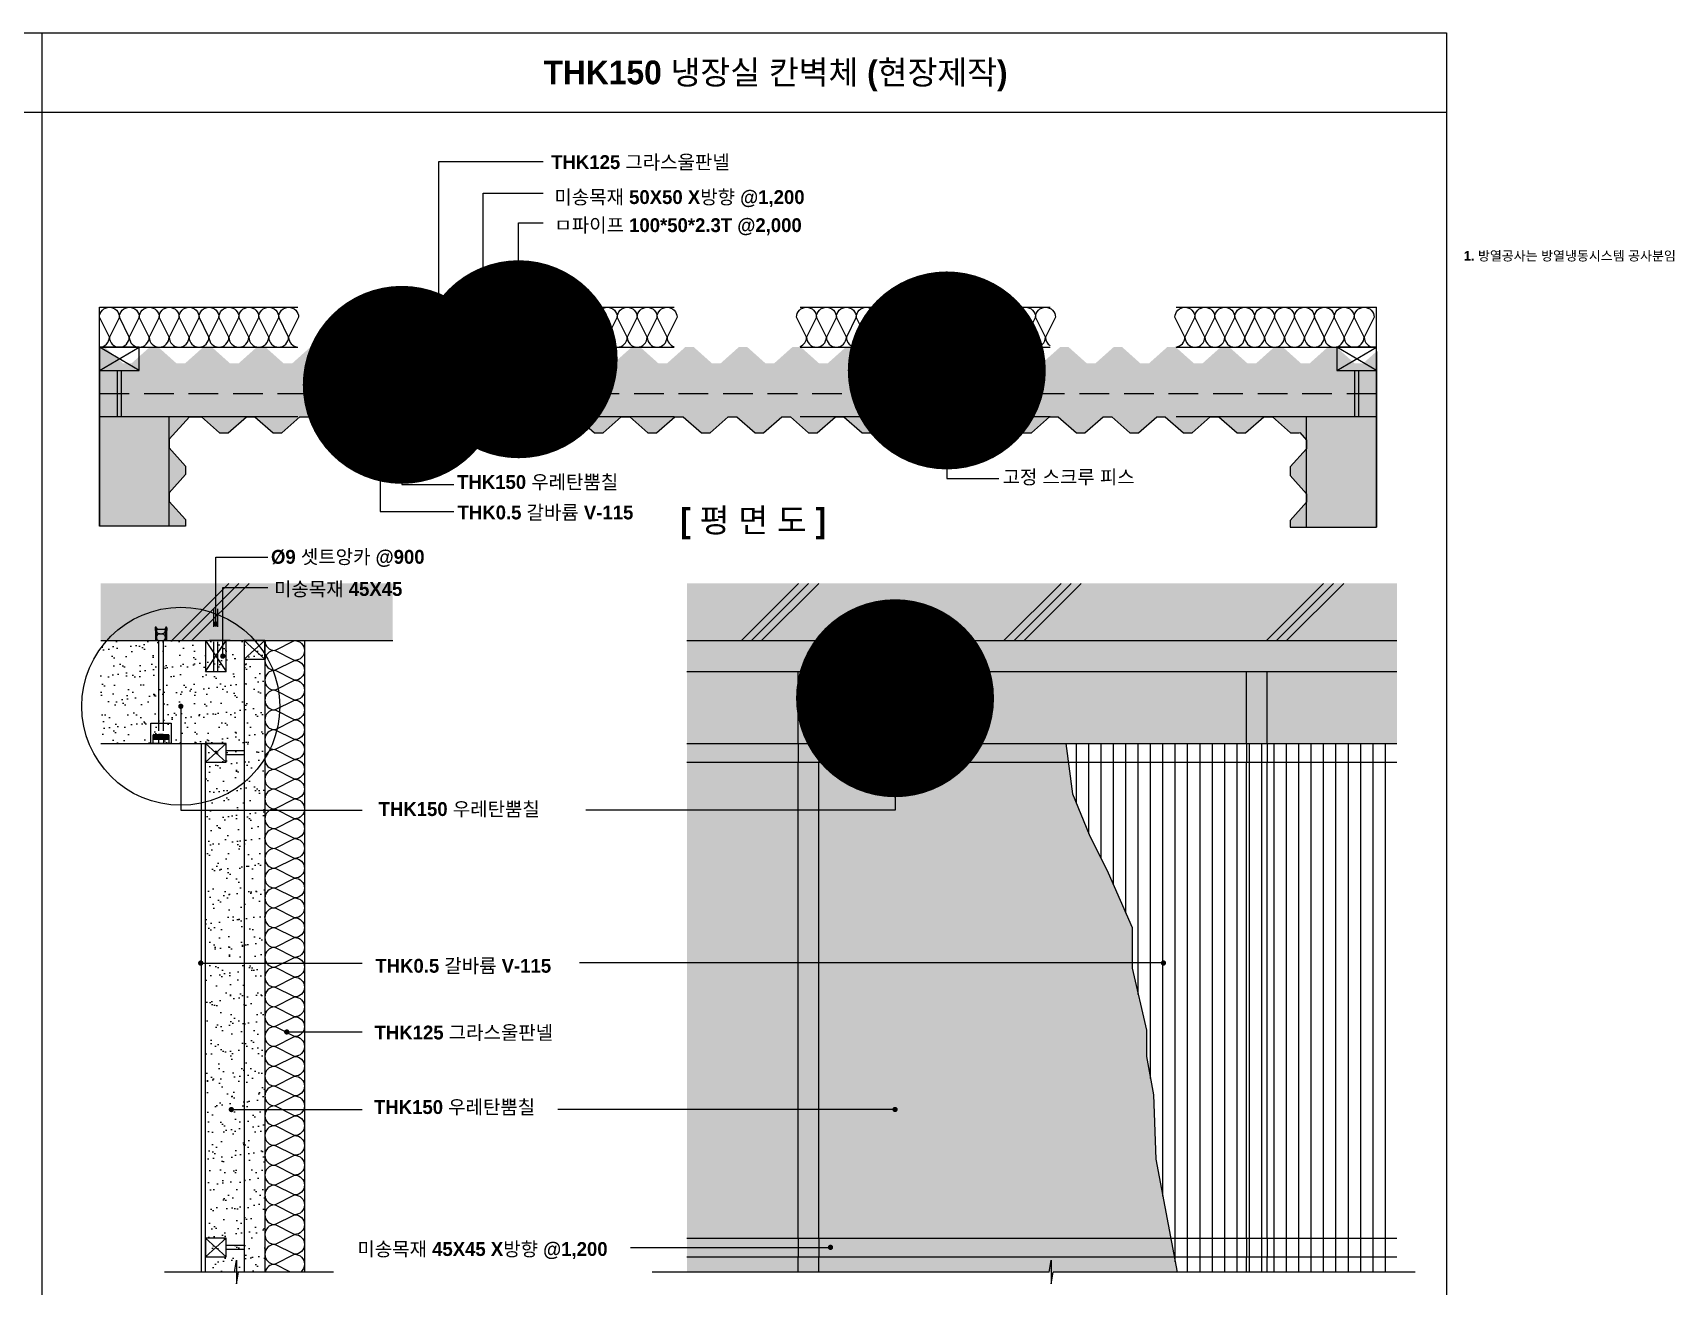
# Model space of a CAD drawing. Extents: x 0 to 33270, y 0 to 5940.
# Drawn here: x 20525 to 24670, y 2384 to 5550 of the extents above; entities that cross this region are included whole.
import ezdxf
from ezdxf.enums import TextEntityAlignment as Align

# ---------------------------------------------------------------- set-up
doc = ezdxf.new("R2010")
doc.units = 0
doc.header["$LTSCALE"] = 300
doc.header["$MEASUREMENT"] = 0
doc.linetypes.add('HIDDEN', pattern=[0.375, 0.25, -0.125])
doc.linetypes.add('JIS_02_0.7', pattern=[1.35, 0.75, -0.6])
doc.layers.get('0').update_dxf_attribs({"linetype": 'CONTINUOUS'})
doc.layers.get('Defpoints').update_dxf_attribs({"color": 143, "linetype": 'CONTINUOUS'})
for name, color, linetype in [('A-ANNO-GRA1', 7, 'CONTINUOUS'), ('A-ANNO-LEAD', 4, 'CONTINUOUS'), ('A-ANNO-TEXT1', 7, 'CONTINUOUS'), ('A-LEAD', 6, 'CONTINUOUS'), ('A-SYM1', 7, 'CONTINUOUS'), ('A-TITLE', 3, 'CONTINUOUS'), ('col-so', 253, 'CONTINUOUS'), ('conc', 2, 'CONTINUOUS'), ('HATCH', 5, 'CONTINUOUS'), ('HIDDEN', 6, 'HIDDEN'), ('W', 4, 'CONTINUOUS'), ('WALL1', 2, 'CONTINUOUS'), ('WALL3', 3, 'CONTINUOUS'), ('WALL4', 5, 'CONTINUOUS'), ('갈바륨', 6, 'CONTINUOUS'), ('단열', 251, 'CONTINUOUS'), ('볼트', 253, 'JIS_02_0.7'), ('점선', 5, 'JIS_02_0.7')]:
    doc.layers.add(name, color=color, linetype=linetype)
doc.styles.add('2020음성 1차', font='나눔고딕Bold.ttf')
doc.styles.get("Standard").update_dxf_attribs({"font": '나눔고딕.ttf'})
doc.dimstyles.get("Standard").update_dxf_attribs({"dimtxt": 0.18, "dimasz": 0.18, "dimexe": 0.18, "dimexo": 0.0625, "dimgap": 0.09, "dimtad": 0, "dimtih": 1, "dimtoh": 1, "dimdec": 4, "dimzin": 0, "dimdsep": 46, "dimtxsty": 'Standard', "dimcen": 0.09, "dimadec": 0, "dimazin": 0, "dimtfac": 1, "dimtdec": 4, "dimtofl": 0, "dimtmove": 0, "dimatfit": 3, "dimfxl": 1, "dimtolj": 1, "dimtzin": 0, "dimarcsym": 0})

msp = doc.modelspace()

# ---------------------------------------------------------------- hatches: boundary and pattern name
at = {"layer": 'col-so', "transparency": 33554687}
h = msp.add_hatch(color=256, dxfattribs=at)
h.dxf.hatch_style = 1
h.paths.add_polyline_path([(20696.5, 4014.9), (21433.9, 4014.9), (21433.9, 4159.2), (20696.5, 4159.2)])
h = msp.add_hatch(color=256, dxfattribs=at)
h.dxf.hatch_style = 1
h.paths.add_polyline_path([(22177.1, 4014.9), (23969.8, 4014.9), (23969.8, 4159.2), (22177.1, 4159.2)])
at = {"layer": 'HATCH'}
h = msp.add_hatch(dxfattribs=at)
h.set_pattern_fill('AR-SAND', color=256, scale=25.495598, style=0)
h.set_pattern_definition([(37.5, (-4753304.47, 744689.354), (-1.60605334, 49.12552443), [0, -38.7533091, 0, -43.34251677, 0, -41.4303469]), (7.5, (-4753304.47, 744689.354), (45.1215156, 71.9523019), [0, -20.90639044, 0, -34.9289694, 0, -13.385189]), (327.5, (-4753335.83, 744689.354), (79.39690934, 0.14428095), [0, -12.74779905, 0, -45.8920766, 0, -59.91465554]), (317.5, (-4753335.83, 744689.354), (76.6429958, 22.3768635), [0, -6.37389953, 0, -30.08480576, 0, -34.41905744])])
h.paths.add_polyline_path([(20869.7, 4501.8), (20869.7, 4523.5), (20920.7, 4580.5), (20950.7, 4580.5), (20996.7, 4539.3), (21018.3, 4539.3), (21064.3, 4580.5), (21085.9, 4580.5), (21131.9, 4539.3), (21153.5, 4539.3), (21199.5, 4580.5), (21221.2, 4580.5), (21267.1, 4539.3), (21288.8, 4539.3), (21334.8, 4580.5), (21356.4, 4580.5), (21402.4, 4539.3), (21424, 4539.3), (21470, 4580.5), (21491.6, 4580.5), (21537.6, 4539.3), (21559.3, 4539.3), (21605.2, 4580.5), (21626.9, 4580.5), (21672.8, 4539.3), (21694.5, 4539.3), (21740.5, 4580.5), (21746.8, 4580.5), (21746.8, 4738.2), (21720.9, 4715.1), (21699.3, 4715.1), (21653.3, 4756.2), (21631.7, 4756.2), (21585.7, 4715.1), (21564.1, 4715.1), (21518.1, 4756.2), (21496.5, 4756.2), (21450.5, 4715.1), (21428.8, 4715.1), (21382.9, 4756.2), (21361.2, 4756.2), (21315.2, 4715.1), (21293.6, 4715.1), (21247.6, 4756.2), (21226, 4756.2), (21180, 4715.1), (21158.4, 4715.1), (21112.4, 4756.2), (21090.7, 4756.2), (21044.8, 4715.1), (21023.1, 4715.1), (20977.1, 4756.2), (20955.5, 4756.2), (20909.5, 4715.1), (20887.9, 4715.1), (20841.9, 4756.2), (20820.3, 4756.2), (20774.3, 4715.1), (20752.7, 4715.1), (20706.7, 4756.2), (20693.3, 4756.2), (20693.3, 4304), (20910.8, 4304), (20910.8, 4320.6), (20869.7, 4366.6), (20869.7, 4388.2), (20910.8, 4434.2), (20910.8, 4455.9)])
h.paths.add_polyline_path([(21746.8, 4580.5), (21757, 4580.5), (21757, 4747.4), (21746.8, 4738.2)])
h.paths.add_polyline_path([(21834.5, 4715.1), (21788.6, 4756.2), (21766.9, 4756.2), (21757, 4747.4), (21757, 4580.5), (21762.1, 4580.5), (21808.1, 4539.3), (21829.7, 4539.3), (21875.7, 4580.5), (21897.3, 4580.5), (21943.3, 4539.3), (21965, 4539.3), (22010.9, 4580.5), (22032.6, 4580.5), (22078.6, 4539.3), (22100.2, 4539.3), (22146.2, 4580.5), (22167.8, 4580.5), (22213.8, 4539.3), (22235.4, 4539.3), (22281.4, 4580.5), (22303.1, 4580.5), (22349, 4539.3), (22370.7, 4539.3), (22416.6, 4580.5), (22438.3, 4580.5), (22484.3, 4539.3), (22505.9, 4539.3), (22551.9, 4580.5), (22573.5, 4580.5), (22619.5, 4539.3), (22641.1, 4539.3), (22687.1, 4580.5), (22708.8, 4580.5), (22754.7, 4539.3), (22776.4, 4539.3), (22822.4, 4580.5), (22844, 4580.5), (22890, 4539.3), (22911.6, 4539.3), (22957.6, 4580.5), (22979.2, 4580.5), (23025.2, 4539.3), (23046.9, 4539.3), (23092.8, 4580.5), (23114.5, 4580.5), (23160.4, 4539.3), (23182.1, 4539.3), (23228.1, 4580.5), (23249.7, 4580.5), (23295.7, 4539.3), (23317.3, 4539.3), (23363.3, 4580.5), (23384.9, 4580.5), (23430.9, 4539.3), (23452.6, 4539.3), (23498.5, 4580.5), (23520.2, 4580.5), (23566.2, 4539.3), (23587.8, 4539.3), (23633.8, 4580.5), (23655.4, 4580.5), (23701.4, 4539.3), (23723, 4539.3), (23724.4, 4540.6), (23741.8, 4521.1), (23741.8, 4499.5), (23700.7, 4453.5), (23700.7, 4431.9), (23741.8, 4385.9), (23741.8, 4364.2), (23700.7, 4318.3), (23700.7, 4301.6), (23918.2, 4301.6), (23918.2, 4745.1), (23884.7, 4715.1), (23863.1, 4715.1), (23863.1, 4715.1), (23817.1, 4756.2), (23795.5, 4756.2), (23749.5, 4715.1), (23727.9, 4715.1), (23681.9, 4756.2), (23660.2, 4756.2), (23614.3, 4715.1), (23592.6, 4715.1), (23546.6, 4756.2), (23525, 4756.2), (23479, 4715.1), (23457.4, 4715.1), (23411.4, 4756.2), (23389.8, 4756.2), (23343.8, 4715.1), (23322.1, 4715.1), (23276.2, 4756.2), (23254.5, 4756.2), (23208.5, 4715.1), (23186.9, 4715.1), (23140.9, 4756.2), (23119.3, 4756.2), (23073.3, 4715.1), (23051.7, 4715.1), (23005.7, 4756.2), (22984.1, 4756.2), (22938.1, 4715.1), (22916.4, 4715.1), (22870.5, 4756.2), (22848.8, 4756.2), (22802.8, 4715.1), (22781.2, 4715.1), (22735.2, 4756.2), (22713.6, 4756.2), (22667.6, 4715.1), (22646, 4715.1), (22600, 4756.2), (22578.3, 4756.2), (22532.4, 4715.1), (22510.7, 4715.1), (22464.7, 4756.2), (22443.1, 4756.2), (22397.1, 4715.1), (22375.5, 4715.1), (22329.5, 4756.2), (22307.9, 4756.2), (22261.9, 4715.1), (22240.3, 4715.1), (22194.3, 4756.2), (22172.6, 4756.2), (22126.7, 4715.1), (22105, 4715.1), (22059, 4756.2), (22037.4, 4756.2), (21991.4, 4715.1), (21969.8, 4715.1), (21923.8, 4756.2), (21902.2, 4756.2), (21856.2, 4715.1)])
h = msp.add_hatch(dxfattribs=at)
h.set_pattern_fill('AR-SAND', color=256, scale=25.495598, style=0)
h.set_pattern_definition([(37.5, (21850.937, 380), (-1.60605, 49.12552), [0, -38.7533, 0, -43.3425, 0, -41.43035]), (7.5, (21850.94, 380), (45.1215, 71.9523), [0, -20.9064, 0, -34.92897, 0, -13.3852]), (327.5, (21819.578, 380), (79.3969, 0.1443), [0, -12.7478, 0, -45.89208, 0, -59.91466]), (317.5, (21819.58, 380), (76.643, 22.3769), [0, -6.3739, 0, -30.0848, 0, -34.41906])])
h.paths.add_polyline_path([(21111.1, 2420.2), (21111.1, 4014.9), (20696.5, 4014.9), (20696.5, 3754.7), (20961.1, 3754.7), (20961.1, 2420.2)])
h = msp.add_hatch(dxfattribs=at)
h.set_pattern_fill('AR-SAND', color=256, scale=25.495598, style=0)
h.set_pattern_definition([(37.5, (20346.144, 380), (-1.60605, 49.12552), [0, -38.7533, 0, -43.34252, 0, -41.43035]), (7.5, (20346.144, 380), (45.1215, 71.9523), [0, -20.9064, 0, -34.92897, 0, -13.3852]), (327.5, (20314.784, 380), (79.3969, 0.14428), [0, -12.7478, 0, -45.89208, 0, -59.91466]), (317.5, (20314.784, 380), (76.643, 22.3769), [0, -6.3739, 0, -30.0848, 0, -34.41906])])
h.paths.add_polyline_path([(23240.8, 3428.7), (23191.6, 3526.9), (23191.6, 3527.3), (23150.3, 3627.6), (23133.8, 3754.7), (23969.8, 3754.7), (23969.8, 4014.9), (22177.1, 4014.9), (22177.1, 2420.2), (23415.1, 2420.2), (23361.5, 2705.1), (23355.4, 2867.9), (23337.3, 2964.4), (23337.3, 3030.7), (23301.1, 3187.5), (23301.1, 3290)])

# ---------------------------------------------------------------- linework, layer by layer
for p, q in [((20822.8, 3754.7), (20822.8, 3806.2)), ((20822.8, 3806.2), (20874.2, 3806.2)), ((20874.2, 3806.2), (20874.2, 3754.7)), ((20874.2, 3754.7), (20822.8, 3754.7))]:
    msp.add_line(p, q)
at = {"layer": 'A-ANNO-GRA1'}
for p, q in [((20547.5, 5550), (20547.5, 550)), ((17000, 5350), (24095, 5350))]:
    msp.add_line(p, q, dxfattribs=at)
msp.add_lwpolyline([(24095, 550), (17000, 550), (17000, 5550), (24095, 5550)], close=True, dxfattribs=at)
at = {"layer": 'A-ANNO-LEAD', "linetype": 'Continuous'}
for p, q in [((20986.8, 4056.9), (20986.8, 4225.7)), ((20986.8, 4225.7), (21118.5, 4225.7)), ((21004.8, 3975.7), (21004.8, 4148.8)), ((21004.8, 4148.8), (21118.5, 4148.8)), ((20949, 3200.5), (21356.8, 3200.5)), ((23380.4, 3200.7), (21905.6, 3200.7)), ((21162.2, 3026.4), (21356.8, 3026.4)), ((21022.3, 2830.5), (21356.8, 2830.5)), ((22702.5, 2830.7), (21850.6, 2830.7)), ((22034.7, 2482.5), (22539.5, 2482.5))]:
    msp.add_line(p, q, dxfattribs=at)
for points in [[(21550.5, 4832), (21550.5, 5224.9), (21813.8, 5224.9)], [(21662.7, 4615.7), (21662.7, 5144.8), (21813.8, 5144.8)], [(21402.4, 4539.3), (21402.4, 4341.4), (21588.4, 4341.4)]]:
    msp.add_lwpolyline(points, dxfattribs=at)
at = {"layer": 'A-ANNO-LEAD', "linetype": 'Continuous', "const_width": 6.67}
for points in [[(21547.2, 4832.7, 1), (21553.7, 4831.3, 1)], [(21748.6, 4726.3, 1), (21755.2, 4724.9, 1)], [(22829.9, 4698, 1), (22836.4, 4696.6, 1)], [(21453.5, 4661.6, 1), (21460, 4660.2, 1)], [(21659.5, 4616.4, 1), (21666, 4615, 1)], [(22829.9, 4581.2, 1), (22836.4, 4579.8, 1)], [(21400.2, 4540, 1), (21406.7, 4538.6, 1)], [(20983.6, 4057.6, 1), (20990.1, 4056.2, 1)], [(21001.5, 3976.4, 1), (21008.1, 3975.1, 1)], [(20895.5, 3849.7, 1), (20902, 3848.3, 1)], [(22699.3, 3870.1, 1), (22705.8, 3868.8, 1)], [(20945.7, 3201.2, 1), (20952.3, 3199.9, 1)], [(21163, 3027.1, 1), (21169.5, 3025.8, 1)], [(21023.1, 2831.2, 1), (21029.6, 2829.8, 1)], [(22699.3, 2831.4, 1), (22705.8, 2830, 1)], [(22536.3, 2483.2, 1), (22542.8, 2481.8, 1)]]:
    msp.add_lwpolyline(points, format="xyb", close=True, dxfattribs=at)
at = {"layer": 'A-LEAD', "linetype": 'Continuous', "const_width": 6.67}
msp.add_lwpolyline([(23377.2, 3201.4, 1), (23383.7, 3200.1, 1)], format="xyb", close=True, dxfattribs=at)
at = {"layer": 'A-SYM1', "linetype": 'Continuous'}
for p, q in [((20961.1, 3936.9), (21013.4, 4014.9)), ((20961.1, 4014.9), (21013.4, 3936.9)), ((20961.1, 4014.9), (20961.1, 3936.9)), ((21023.6, 4014.9), (20971.5, 4014.9)), ((21013.4, 3936.9), (21013.4, 4014.9)), ((20961.1, 3936.9), (21013.4, 3936.9))]:
    msp.add_line(p, q, dxfattribs=at)
at = {"layer": 'conc'}
for p, q in [((20696.5, 4014.9), (21433.9, 4014.9)), ((22177.1, 4014.9), (23969.8, 4014.9))]:
    msp.add_line(p, q, dxfattribs=at)
at = {"layer": 'Defpoints'}
for p, q in [((20693.3, 4756.2), (20693.3, 4304)), ((23918.2, 4745.1), (23918.2, 4301.6)), ((20910.8, 4304), (20693.3, 4304)), ((23700.7, 4301.6), (23918.2, 4301.6))]:
    msp.add_line(p, q, dxfattribs=at)
at = {"layer": 'HATCH'}
for p, q in [((20793.3, 4697.3), (20693.3, 4756.1)), ((20693.3, 4697.3), (20793.3, 4756.1)), ((21801.9, 4697.3), (21701.9, 4756.1)), ((21701.9, 4697.3), (21801.9, 4756.1)), ((22883.2, 4697.3), (22783.2, 4756.1)), ((22783.2, 4697.3), (22883.2, 4756.1)), ((23918.2, 4697.3), (23818.2, 4756.1)), ((23818.2, 4697.3), (23918.2, 4756.1)), ((20738.2, 4697.3), (20738.2, 4580.5)), ((20748.4, 4697.3), (20748.4, 4580.5)), ((21746.8, 4697.3), (21746.8, 4580.5)), ((21757, 4697.3), (21757, 4580.5)), ((22828.1, 4697.3), (22828.1, 4580.5)), ((22828.1, 4697.3), (22828.1, 4580.5)), ((22838.3, 4697.3), (22838.3, 4580.5)), ((22838.3, 4697.3), (22838.3, 4580.5)), ((23863.1, 4697.3), (23863.1, 4580.5)), ((23873.3, 4697.3), (23873.3, 4580.5)), ((20876, 4014.9), (21020.2, 4159.2)), ((20901.5, 4014.9), (21045.7, 4159.2)), ((20927, 4014.9), (21071.2, 4159.2)), ((22314.6, 4014.9), (22458.8, 4159.2)), ((22340.1, 4014.9), (22484.3, 4159.2)), ((22365.6, 4014.9), (22509.8, 4159.2)), ((22977.5, 4014.9), (23121.7, 4159.2)), ((23003, 4014.9), (23147.2, 4159.2)), ((23028.5, 4014.9), (23172.7, 4159.2)), ((23640.4, 4014.9), (23784.6, 4159.2)), ((23665.9, 4014.9), (23810.1, 4159.2)), ((23691.4, 4014.9), (23835.6, 4159.2)), ((21059.1, 4014.9), (21059.1, 2420.2)), ((21059.1, 3968.1), (21111.1, 4014.9)), ((21059.1, 4014.9), (21111.1, 3968.1)), ((20961.1, 3707.9), (21013.2, 3754.7)), ((21059.1, 3736.4), (21013.2, 3736.4)), ((21059.1, 3726.2), (21013.2, 3726.2)), ((20961.1, 2458.9), (21013.2, 2505.7)), ((20961.1, 2505.7), (21013.2, 2458.9)), ((21059.1, 2487.4), (21012.9, 2487.4)), ((21059.1, 2477.2), (21012.9, 2477.2))]:
    msp.add_line(p, q, dxfattribs=at)
msp.add_lwpolyline([(21013.2, 3707.9), (20961.1, 3754.7)], dxfattribs=at)
at = {"layer": 'HIDDEN', "linetype": 'HIDDEN'}
for p, q in [((20982.2, 3936.9), (20982.2, 4095.5)), ((20992.6, 3936.9), (20992.6, 4095.5))]:
    msp.add_line(p, q, dxfattribs=at)
at = {"layer": 'HIDDEN'}
for p, q in [((22458.1, 3754.7), (22458.1, 3707.9)), ((22510.2, 3754.7), (22510.2, 3707.9)), ((22458.1, 2505.7), (22458.1, 2458.9)), ((22510.2, 2505.7), (22510.2, 2458.9)), ((23589.8, 2505.7), (23589.8, 2458.9)), ((23641.9, 2505.7), (23641.9, 2458.9))]:
    msp.add_line(p, q, dxfattribs=at)
at = {"layer": 'HIDDEN', "color": 5}
for p, q in [((23589.8, 3754.7), (23589.8, 3707.9)), ((23641.9, 3754.7), (23641.9, 3707.9))]:
    msp.add_line(p, q, dxfattribs=at)
at = {"layer": 'W', "linetype": 'Continuous'}
for p, q in [((20693.3, 4304), (20693.3, 4856.9)), ((23918.2, 4301.6), (23918.2, 4856.8))]:
    msp.add_line(p, q, dxfattribs=at)
at = {"layer": 'WALL1'}
for points in [[(20793.3, 4697.3), (20793.3, 4756.1), (20693.3, 4756.1), (20693.3, 4697.3)], [(21801.9, 4697.3), (21801.9, 4756.1), (21701.9, 4756.1), (21701.9, 4697.3)], [(22883.2, 4697.3), (22883.2, 4756.1), (22783.2, 4756.1), (22783.2, 4697.3)], [(23918.2, 4697.3), (23918.2, 4756.1), (23818.2, 4756.1), (23818.2, 4697.3)], [(21059.1, 3968.1), (21111.1, 3968.1), (21111.1, 4014.9), (21059.1, 4014.9)]]:
    msp.add_lwpolyline(points, close=True, dxfattribs=at)
at = {"layer": 'WALL1', "linetype": 'Continuous'}
for points in [[(20961.1, 3707.9), (21013.2, 3707.9), (21013.2, 3754.7), (20961.1, 3754.7)], [(20961.1, 2458.9), (21013.2, 2458.9), (21013.2, 2505.7), (20961.1, 2505.7)]]:
    msp.add_lwpolyline(points, close=True, dxfattribs=at)
at = {"layer": 'WALL3', "linetype": 'Continuous'}
for p, q in [((20693.3, 4856.8), (21194.5, 4856.8)), ((21512.5, 4856.8), (22144.5, 4856.8)), ((22462.5, 4856.8), (23094.5, 4856.8)), ((23412.5, 4856.8), (23918.2, 4856.8)), ((20693.3, 4580.6), (21194.5, 4580.6)), ((20869.7, 4304), (20869.7, 4580.5)), ((21512.5, 4580.6), (22144.5, 4580.6)), ((22462.5, 4580.6), (23094.5, 4580.6)), ((23412.5, 4580.6), (23918.2, 4580.6)), ((23741.8, 4301.6), (23741.8, 4580.5)), ((21111.1, 4014.9), (21111.1, 2420.2)), ((21211.1, 4014.9), (21211.1, 2420.2)), ((20696.5, 3754.7), (21013.2, 3754.7)), ((20961.1, 2420.2), (20961.1, 3754.7))]:
    msp.add_line(p, q, dxfattribs=at)
at = {"layer": 'WALL3', "linetype": 'HIDDEN'}
msp.add_line((20693.3, 4639.3), (23918.2, 4639.3), dxfattribs=at)
at = {"layer": 'WALL3'}
for p, q in [((22177.1, 3936.9), (23969.8, 3936.9)), ((22458.1, 3754.7), (22458.1, 3936.9)), ((22510.2, 3754.7), (22510.2, 3936.9)), ((23589.8, 3754.7), (23589.8, 3936.9)), ((23641.9, 3754.7), (23641.9, 3936.9)), ((22177.1, 3754.7), (23969.8, 3754.7)), ((22177.1, 3707.9), (23969.8, 3707.9)), ((22458.1, 2505.7), (22458.1, 3707.9)), ((22510.2, 2505.7), (22510.2, 3707.9)), ((23589.8, 2505.7), (23589.8, 3707.9)), ((23641.9, 2505.7), (23641.9, 3707.9)), ((22177.1, 2505.7), (23969.8, 2505.7)), ((22177.1, 2458.9), (23969.8, 2458.9)), ((22458.1, 2420.2), (22458.1, 2458.9)), ((22510.2, 2420.2), (22510.2, 2458.9)), ((23589.8, 2420.2), (23589.8, 2458.9)), ((23641.9, 2420.2), (23641.9, 2458.9))]:
    msp.add_line(p, q, dxfattribs=at)
at = {"layer": 'WALL4'}
msp.add_lwpolyline([(23133.8, 3754.7), (23150.3, 3627.6), (23192.5, 3525.1), (23240.8, 3428.7), (23301.1, 3290), (23301.1, 3187.5), (23337.3, 3030.7), (23337.3, 2964.4), (23355.4, 2867.9), (23361.5, 2705.1), (23415.1, 2420.2)], dxfattribs=at)
at = {"layer": '갈바륨'}
for p, q in [((20869.7, 4523.5), (20869.7, 4501.8)), ((20869.7, 4501.8), (20910.8, 4455.9)), ((20910.8, 4455.9), (20910.8, 4434.2)), ((20910.8, 4434.2), (20869.7, 4388.2)), ((20869.7, 4388.2), (20869.7, 4366.6)), ((20869.7, 4366.6), (20910.8, 4320.6)), ((20910.8, 4320.6), (20910.8, 4304)), ((20950.7, 2420.2), (20950.7, 3754.7)), ((23160.4, 3603.1), (23160.4, 3754.7)), ((23191.6, 3527.3), (23191.6, 3754.7)), ((23222.9, 3464.5), (23222.9, 3754.7)), ((23254.1, 3398.1), (23254.1, 3754.7)), ((23285.3, 3326.3), (23285.3, 3754.7)), ((23316.5, 3120.7), (23316.5, 3754.7)), ((23347.8, 2908.7), (23347.8, 3754.7)), ((23379, 2612), (23379, 3754.7)), ((23410.2, 2446.3), (23410.2, 3754.7)), ((23441.4, 2420.2), (23441.4, 3754.7)), ((23472.7, 2420.2), (23472.7, 3754.7)), ((23503.9, 2420.2), (23503.9, 3754.7)), ((23535.1, 2420.2), (23535.1, 3754.7)), ((23566.3, 2420.2), (23566.3, 3754.7)), ((23597.6, 2420.2), (23597.6, 3754.7)), ((23628.8, 2420.2), (23628.8, 3754.7)), ((23660, 2420.2), (23660, 3754.7)), ((23691.2, 2420.2), (23691.2, 3754.7)), ((23722.5, 2420.2), (23722.5, 3754.7)), ((23753.7, 2420.2), (23753.7, 3754.7)), ((23784.9, 2420.2), (23784.9, 3754.7)), ((23816.1, 2420.2), (23816.1, 3754.7)), ((23847.4, 2420.2), (23847.4, 3754.7)), ((23878.6, 2420.2), (23878.6, 3754.7)), ((23909.8, 2420.2), (23909.8, 3754.7)), ((23941, 2420.2), (23941, 3754.7))]:
    msp.add_line(p, q, dxfattribs=at)
for points in [[(20869.7, 4523.5), (20920.7, 4580.5), (20950.7, 4580.5), (20996.7, 4539.3), (21018.3, 4539.3), (21064.3, 4580.5), (21085.9, 4580.5), (21131.9, 4539.3), (21153.5, 4539.3), (21199.5, 4580.5), (21221.2, 4580.5), (21267.1, 4539.3), (21288.8, 4539.3), (21334.8, 4580.5), (21356.4, 4580.5), (21402.4, 4539.3), (21424, 4539.3), (21470, 4580.5), (21491.6, 4580.5), (21537.6, 4539.3), (21559.3, 4539.3), (21605.2, 4580.5), (21626.9, 4580.5), (21672.8, 4539.3), (21694.5, 4539.3), (21740.5, 4580.5), (21762.1, 4580.5), (21808.1, 4539.3), (21829.7, 4539.3), (21875.7, 4580.5), (21897.3, 4580.5), (21943.3, 4539.3), (21965, 4539.3), (22010.9, 4580.5), (22032.6, 4580.5), (22078.6, 4539.3), (22100.2, 4539.3), (22146.2, 4580.5), (22167.8, 4580.5), (22213.8, 4539.3), (22235.4, 4539.3), (22281.4, 4580.5), (22303.1, 4580.5), (22349, 4539.3), (22370.7, 4539.3), (22416.6, 4580.5), (22438.3, 4580.5), (22484.3, 4539.3), (22505.9, 4539.3), (22551.9, 4580.5), (22573.5, 4580.5), (22619.5, 4539.3), (22641.1, 4539.3), (22687.1, 4580.5), (22708.8, 4580.5), (22754.7, 4539.3), (22776.4, 4539.3), (22822.4, 4580.5), (22844, 4580.5), (22890, 4539.3), (22911.6, 4539.3), (22957.6, 4580.5), (22979.2, 4580.5), (23025.2, 4539.3), (23046.9, 4539.3), (23092.8, 4580.5), (23114.5, 4580.5), (23160.4, 4539.3), (23182.1, 4539.3), (23228.1, 4580.5), (23249.7, 4580.5), (23295.7, 4539.3), (23317.3, 4539.3), (23363.3, 4580.5), (23384.9, 4580.5), (23430.9, 4539.3), (23452.6, 4539.3), (23498.5, 4580.5), (23520.2, 4580.5), (23566.2, 4539.3), (23587.8, 4539.3), (23633.8, 4580.5), (23655.4, 4580.5), (23701.4, 4539.3), (23723, 4539.3), (23724.4, 4540.6)], [(23724.4, 4540.6), (23741.8, 4521.1), (23741.8, 4499.5), (23700.7, 4453.5), (23700.7, 4431.9), (23741.8, 4385.9), (23741.8, 4364.2), (23700.7, 4318.3), (23700.7, 4301.6)]]:
    msp.add_lwpolyline(points, dxfattribs=at)
at = {"layer": '단열', "color": 4}
for p, q in [((20693.3, 4756.1), (21194.5, 4756.1)), ((21512.5, 4756.1), (22144.5, 4756.1)), ((22462.5, 4756.1), (23094.5, 4756.1)), ((23412.5, 4756.1), (23918.2, 4756.1))]:
    msp.add_line(p, q, dxfattribs=at)
for points in [[(20693.3, 4756.2, 0.414214), (20718.4, 4781.4), (20693.3, 4831.7, -0.414214), (20718.4, 4856.8, -0.414214), (20743.6, 4831.7), (20718.4, 4781.4, 0.414214), (20743.6, 4756.2, 0.414214), (20768.7, 4781.4), (20743.6, 4831.7, -0.414214), (20768.7, 4856.8, -0.414214), (20793.9, 4831.7), (20768.7, 4781.4, 0.414214), (20793.9, 4756.2, 0.414214), (20819, 4781.4), (20793.9, 4831.7, -0.414214), (20819, 4856.8, -0.414214), (20844.2, 4831.7), (20819, 4781.4, 0.414214), (20844.2, 4756.2, 0.414214), (20869.3, 4781.4), (20844.2, 4831.7, -0.414214), (20869.3, 4856.8, -0.414214), (20894.5, 4831.7), (20869.3, 4781.4, 0.414214), (20894.5, 4756.2, 0.414214), (20919.6, 4781.4), (20894.5, 4831.7, -0.414214), (20919.6, 4856.8, -0.414214), (20944.8, 4831.7), (20919.6, 4781.4, 0.414214), (20944.8, 4756.2, 0.414214), (20969.9, 4781.4), (20944.8, 4831.7, -0.414214), (20969.9, 4856.8, -0.414214), (20995.1, 4831.7), (20969.9, 4781.4, 0.414214), (20995.1, 4756.2, 0.414214), (21020.2, 4781.4), (20995.1, 4831.7, -0.414214), (21020.2, 4856.8, -0.414214), (21045.4, 4831.7), (21020.2, 4781.4, 0.414214), (21045.4, 4756.2, 0.414214), (21070.5, 4781.4), (21045.4, 4831.7, -0.414214), (21070.5, 4856.8, -0.414214), (21095.7, 4831.7), (21070.5, 4781.4, 0.414214), (21095.7, 4756.2, 0.414214), (21120.8, 4781.4), (21095.7, 4831.7, -0.414214), (21120.8, 4856.8, -0.414214), (21146, 4831.7), (21120.8, 4781.4, 0.414214), (21146, 4756.2, 0.414214), (21171.1, 4781.4), (21146, 4831.7, -0.414214), (21171.1, 4856.8, -0.414214), (21196.3, 4831.7), (21171.1, 4781.4, 0.39393), (21194.5, 4756.3, 0.39393)], [(21512.5, 4760.8, 0.244292), (21523.2, 4781.4), (21498.1, 4831.7, -0.414214), (21523.2, 4856.8, -0.414214), (21548.4, 4831.7), (21523.2, 4781.4, 0.414214), (21548.4, 4756.2, 0.414214), (21573.5, 4781.4), (21548.4, 4831.7, -0.414214), (21573.5, 4856.8, -0.414214), (21598.7, 4831.7), (21573.5, 4781.4, 0.414214), (21598.7, 4756.2, 0.414214), (21623.8, 4781.4), (21598.7, 4831.7, -0.414214), (21623.8, 4856.8, -0.414214), (21649, 4831.7), (21623.8, 4781.4, 0.414214), (21649, 4756.2, 0.414214), (21674.1, 4781.4), (21649, 4831.7, -0.414214), (21674.1, 4856.8, -0.414214), (21699.3, 4831.7), (21674.1, 4781.4, 0.414214), (21699.3, 4756.2, 0.414214), (21724.4, 4781.4), (21699.3, 4831.7, -0.414214), (21724.4, 4856.8, -0.414214), (21749.6, 4831.7), (21724.4, 4781.4, 0.414214), (21749.6, 4756.2, 0.414214), (21774.7, 4781.4), (21749.6, 4831.7, -0.414214), (21774.7, 4856.8, -0.414214), (21799.9, 4831.7), (21774.7, 4781.4, 0.414214), (21799.9, 4756.2, 0.414214), (21825, 4781.4), (21799.9, 4831.7, -0.414214), (21825, 4856.8, -0.414214), (21850.2, 4831.7), (21825, 4781.4, 0.414214), (21850.2, 4756.2, 0.414214), (21875.3, 4781.4), (21850.2, 4831.7, -0.414214), (21875.3, 4856.8, -0.414214), (21900.5, 4831.7), (21875.3, 4781.4, 0.414214), (21900.5, 4756.2, 0.414214), (21925.6, 4781.4), (21900.5, 4831.7, -0.414214), (21925.6, 4856.8, -0.414214), (21950.8, 4831.7), (21925.6, 4781.4, 0.414214), (21950.8, 4756.2, 0.414214), (21975.9, 4781.4), (21950.8, 4831.7, -0.414214), (21975.9, 4856.8, -0.414214), (22001, 4831.7), (21975.9, 4781.4, 0.414214), (22001, 4756.2, 0.414214), (22026.2, 4781.4), (22001, 4831.7, -0.414214), (22026.2, 4856.8, -0.414214), (22051.3, 4831.7), (22026.2, 4781.4, 0.414214), (22051.3, 4756.2, 0.414214), (22076.5, 4781.4), (22051.3, 4831.7, -0.414214), (22076.5, 4856.8, -0.414214), (22101.6, 4831.7), (22076.5, 4781.4, 0.414214), (22101.6, 4756.2, 0.414214), (22126.8, 4781.4), (22101.6, 4831.7, -0.414214), (22126.8, 4856.8, -0.414214), (22151.9, 4831.7), (22126.8, 4781.4, 0.328939), (22144.5, 4757.4, 0.328939)], [(22462.5, 4757.8, 0.313153), (22478.9, 4781.4), (22453.7, 4831.7, -0.414214), (22478.9, 4856.8, -0.414214), (22504, 4831.7), (22478.9, 4781.4, 0.414214), (22504, 4756.2, 0.414214), (22529.2, 4781.4), (22504, 4831.7, -0.414214), (22529.2, 4856.8, -0.414214), (22554.3, 4831.7), (22529.2, 4781.4, 0.414214), (22554.3, 4756.2, 0.414214), (22579.5, 4781.4), (22554.3, 4831.7, -0.414214), (22579.5, 4856.8, -0.414214), (22604.6, 4831.7), (22579.5, 4781.4, 0.414214), (22604.6, 4756.2, 0.414214), (22629.8, 4781.4), (22604.6, 4831.7, -0.414214), (22629.8, 4856.8, -0.414214), (22654.9, 4831.7), (22629.8, 4781.4, 0.414214), (22654.9, 4756.2, 0.414214), (22680.1, 4781.4), (22654.9, 4831.7, -0.414214), (22680.1, 4856.8, -0.414214), (22705.2, 4831.7), (22680.1, 4781.4, 0.414214), (22705.2, 4756.2, 0.414214), (22730.4, 4781.4), (22705.2, 4831.7, -0.414214), (22730.4, 4856.8, -0.414214), (22755.5, 4831.7), (22730.4, 4781.4, 0.414214), (22755.5, 4756.2, 0.414214), (22780.7, 4781.4), (22755.5, 4831.7, -0.414214), (22780.7, 4856.8, -0.414214), (22805.8, 4831.7), (22780.7, 4781.4, 0.414214), (22805.8, 4756.2, 0.414214), (22831, 4781.4), (22805.8, 4831.7, -0.414214), (22831, 4856.8, -0.414214), (22856.1, 4831.7), (22831, 4781.4, 0.414214), (22856.1, 4756.2, 0.414214), (22881.3, 4781.4), (22856.1, 4831.7, -0.414214), (22881.3, 4856.8, -0.414214), (22906.4, 4831.7), (22881.3, 4781.4, 0.414214), (22906.4, 4756.2, 0.414214), (22931.6, 4781.4), (22906.4, 4831.7, -0.414214), (22931.6, 4856.8, -0.414214), (22956.7, 4831.7), (22931.6, 4781.4, 0.414214), (22956.7, 4756.2, 0.414214), (22981.9, 4781.4), (22956.7, 4831.7, -0.414214), (22981.9, 4856.8, -0.414214), (23007, 4831.7), (22981.9, 4781.4, 0.414214), (23007, 4756.2, 0.414214), (23032.2, 4781.4), (23007, 4831.7, -0.414214), (23032.2, 4856.8, -0.414214), (23057.3, 4831.7), (23032.2, 4781.4, 0.414214), (23057.3, 4756.2, 0.414214), (23082.5, 4781.4), (23057.3, 4831.7, -0.414214), (23082.5, 4856.8, -0.414214), (23107.6, 4831.7), (23082.5, 4781.4, 0.261524), (23094.5, 4759.9, 0.261524)], [(23412.5, 4756.4, 0.37829), (23434.6, 4781.4), (23409.4, 4831.7, -0.414214), (23434.6, 4856.8, -0.414214), (23459.7, 4831.7), (23434.6, 4781.4, 0.414214), (23459.7, 4756.2, 0.414214), (23484.9, 4781.4), (23459.7, 4831.7, -0.414214), (23484.9, 4856.8, -0.414214), (23510, 4831.7), (23484.9, 4781.4, 0.414214), (23510, 4756.2, 0.414214), (23535.2, 4781.4), (23510, 4831.7, -0.414214), (23535.2, 4856.8, -0.414214), (23560.3, 4831.7), (23535.2, 4781.4, 0.414214), (23560.3, 4756.2, 0.414214), (23585.5, 4781.4), (23560.3, 4831.7, -0.414214), (23585.5, 4856.8, -0.414214), (23610.6, 4831.7), (23585.5, 4781.4, 0.414214), (23610.6, 4756.2, 0.414214), (23635.7, 4781.4), (23610.6, 4831.7, -0.414214), (23635.7, 4856.8, -0.414214), (23660.9, 4831.7), (23635.7, 4781.4, 0.414214), (23660.9, 4756.2, 0.414214), (23686, 4781.4), (23660.9, 4831.7, -0.414214), (23686, 4856.8, -0.414214), (23711.2, 4831.7), (23686, 4781.4, 0.414214), (23711.2, 4756.2, 0.414214), (23736.3, 4781.4), (23711.2, 4831.7, -0.414214), (23736.3, 4856.8, -0.414214), (23761.5, 4831.7), (23736.3, 4781.4, 0.414214), (23761.5, 4756.2, 0.414214), (23786.6, 4781.4), (23761.5, 4831.7, -0.414214), (23786.6, 4856.8, -0.414214), (23811.8, 4831.7), (23786.6, 4781.4, 0.414214), (23811.8, 4756.2, 0.414214), (23836.9, 4781.4), (23811.8, 4831.7, -0.414214), (23836.9, 4856.8, -0.414214), (23862.1, 4831.7), (23836.9, 4781.4, 0.414214), (23862.1, 4756.2, 0.414214), (23887.2, 4781.4), (23862.1, 4831.7, -0.414214), (23887.2, 4856.8, -0.414214), (23912.4, 4831.7), (23887.2, 4781.4, 0.414214), (23912.4, 4756.2, 0.058577), (23918.2, 4756.9)]]:
    msp.add_lwpolyline(points, format="xyb", dxfattribs=at)
at = {"layer": '단열', "color": 5}
for points in [[(21111.1, 4014.9, 0.414214), (21136.1, 3989.9), (21186.1, 4014.9, -0.414214), (21211.1, 3989.9, -0.414214), (21186.1, 3964.9), (21136.1, 3989.9, 0.414214), (21111.1, 3964.9, 0.414214), (21136.1, 3939.9), (21186.1, 3964.9, -0.414214), (21211.1, 3939.9, -0.414214), (21186.1, 3914.9), (21136.1, 3939.9, 0.414214), (21111.1, 3914.9, 0.414214), (21136.1, 3889.9), (21186.1, 3914.9, -0.414214), (21211.1, 3889.9, -0.414214), (21186.1, 3864.9), (21136.1, 3889.9, 0.414214), (21111.1, 3864.9, 0.414214), (21136.1, 3839.9), (21186.1, 3864.9, -0.414214), (21211.1, 3839.9, -0.414214), (21186.1, 3814.9), (21136.1, 3839.9, 0.414214), (21111.1, 3814.9, 0.414214), (21136.1, 3789.9), (21186.1, 3814.9, -0.414214), (21211.1, 3789.9, -0.414214), (21186.1, 3764.9), (21136.1, 3789.9, 0.414214), (21111.1, 3764.9, 0.414214), (21136.1, 3739.9), (21186.1, 3764.9, -0.414214), (21211.1, 3739.9, -0.414214), (21186.1, 3714.9), (21136.1, 3739.9, 0.414214), (21111.1, 3714.9, 0.414214), (21136.1, 3689.9), (21186.1, 3714.9, -0.414214), (21211.1, 3689.9, -0.414214), (21186.1, 3664.9), (21136.1, 3689.9, 0.414214), (21111.1, 3664.9, 0.414214), (21136.1, 3639.9), (21186.1, 3664.9, -0.414214), (21211.1, 3639.9, -0.414214), (21186.1, 3614.9), (21136.1, 3639.9, 0.414214), (21111.1, 3614.9, 0.414214), (21136.1, 3589.9), (21186.1, 3614.9, -0.414214), (21211.1, 3589.9, -0.414214), (21186.1, 3564.9), (21136.1, 3589.9, 0.414214), (21111.1, 3564.9, 0.414214), (21136.1, 3539.9), (21186.1, 3564.9, -0.414214), (21211.1, 3539.9, -0.414214), (21186.1, 3514.9), (21136.1, 3539.9, 0.414214), (21111.1, 3514.9, 0.414214), (21136.1, 3489.9), (21186.1, 3514.9, -0.414214), (21211.1, 3489.9, -0.414214), (21186.1, 3464.9), (21136.1, 3489.9, 0.414214), (21111.1, 3464.9, 0.414214), (21136.1, 3439.9), (21186.1, 3464.9, -0.414214), (21211.1, 3439.9, -0.414214), (21186.1, 3414.9), (21136.1, 3439.9, 0.414214), (21111.1, 3414.9, 0.414214), (21136.1, 3389.9), (21186.1, 3414.9, -0.414214), (21211.1, 3389.9, -0.414214), (21186.1, 3364.9), (21136.1, 3389.9, 0.414214), (21111.1, 3364.9, 0.414214), (21136.1, 3339.9), (21186.1, 3364.9, -0.414214), (21211.1, 3339.9, -0.414214), (21186.1, 3314.9), (21136.1, 3339.9, 0.414214), (21111.1, 3314.9, 0.414214), (21136.1, 3289.9), (21186.1, 3314.9, -0.414214), (21211.1, 3289.9, -0.414214), (21186.1, 3264.9), (21136.1, 3289.9, 0.414214), (21111.1, 3264.9, 0.414214), (21136.1, 3239.9), (21186.1, 3264.9, -0.414214), (21211.1, 3239.9, -0.414214), (21186.1, 3214.9), (21136.1, 3239.9, 0.414214), (21111.1, 3214.9, 0.414214), (21136.1, 3189.9), (21186.1, 3214.9, -0.414214), (21211.1, 3189.9, -0.414214), (21186.1, 3164.9), (21136.1, 3189.9, 0.414214), (21111.1, 3164.9, 0.414214), (21136.1, 3139.9), (21186.1, 3164.9, -0.414214), (21211.1, 3139.9, -0.414214), (21186.1, 3114.9), (21136.1, 3139.9, 0.414214), (21111.1, 3114.9, 0.414214), (21136.1, 3089.9), (21186.1, 3114.9, -0.414214), (21211.1, 3089.9, -0.414214), (21186.1, 3064.9), (21136.1, 3089.9, 0.414214), (21111.1, 3064.9, 0.414214), (21136.1, 3039.9), (21186.1, 3064.9, -0.414214), (21211.1, 3039.9, -0.414214), (21186.1, 3014.9), (21136.1, 3039.9, 0.414214), (21111.1, 3014.9, 0.414214), (21136.1, 2989.9), (21186.1, 3014.9, -0.414214), (21211.1, 2989.9, -0.414214), (21186.1, 2964.9), (21136.1, 2989.9, 0.414214), (21111.1, 2964.9, 0.414214), (21136.1, 2939.9), (21186.1, 2964.9, -0.414214), (21211.1, 2939.9, -0.414214), (21186.1, 2914.9), (21136.1, 2939.9, 0.414214), (21111.1, 2914.9, 0.414214), (21136.1, 2889.9), (21186.1, 2914.9, -0.414214), (21211.1, 2889.9, -0.414214), (21186.1, 2864.9), (21136.1, 2889.9, 0.414214), (21111.1, 2864.9, 0.414214), (21136.1, 2839.9), (21186.1, 2864.9, -0.414214), (21211.1, 2839.9, -0.414214), (21186.1, 2814.9), (21136.1, 2839.9, 0.414214), (21111.1, 2814.9, 0.414214), (21136.1, 2789.9), (21186.1, 2814.9, -0.414214), (21211.1, 2789.9, -0.414214), (21186.1, 2764.9), (21136.1, 2789.9, 0.414214), (21111.1, 2764.9, 0.414214), (21136.1, 2739.9), (21186.1, 2764.9, -0.414214), (21211.1, 2739.9, -0.414214), (21186.1, 2714.9), (21136.1, 2739.9, 0.414214), (21111.1, 2714.9, 0.414214), (21136.1, 2689.9), (21186.1, 2714.9, -0.414214), (21211.1, 2689.9, -0.414214), (21186.1, 2664.9), (21136.1, 2689.9, 0.414214), (21111.1, 2664.9, 0.414214), (21136.1, 2639.9), (21186.1, 2664.9, -0.414214), (21211.1, 2639.9, -0.414214), (21186.1, 2614.9), (21136.1, 2639.9, 0.414214), (21111.1, 2614.9, 0.414214), (21136.1, 2589.9), (21186.1, 2614.9, -0.414214), (21211.1, 2589.9, -0.414214), (21186.1, 2564.9), (21136.1, 2589.9, 0.414214), (21111.1, 2564.9, 0.414214), (21136.1, 2539.9), (21186.1, 2564.9, -0.414214), (21211.1, 2539.9, -0.414214), (21186.1, 2514.9), (21136.1, 2539.9, 0.414214), (21111.1, 2514.9, 0.414214), (21136.1, 2489.9), (21186.1, 2514.9, -0.414214), (21211.1, 2489.9, -0.414214), (21186.1, 2464.9), (21136.1, 2489.9, 0.414214), (21111.1, 2464.9, 0.414214), (21136.1, 2439.9), (21186.1, 2464.9, -0.414214), (21211.1, 2439.9, -0.230965), (21201.5, 2420.2, -0.230965)], [(21175.5, 2420.2), (21136.1, 2439.9, 0.35301), (21111.7, 2420.2)]]:
    msp.add_lwpolyline(points, format="xyb", dxfattribs=at)
at = {"layer": '볼트'}
for p, q in [((20833.7, 4046.9), (20834.8, 4032.1)), ((20834.8, 4032.1), (20834.8, 4016.1)), ((20837.1, 4046.9), (20837.1, 4016.1)), ((20840.6, 4043.5), (20856.4, 4043.5)), ((20846.2, 4032.1), (20850.8, 4032.1)), ((20859.9, 4046.9), (20859.9, 4016.1)), ((20859.9, 4022.9), (20859.9, 4016.1)), ((20863.4, 4046.9), (20862.2, 4032.1)), ((20862.2, 4032.1), (20862.2, 4016.1)), ((20842.8, 4012.4), (20842.8, 3777.6)), ((20854.2, 4012.4), (20854.2, 3777.6)), ((20828.5, 3776.4), (20828.5, 3755.9)), ((20828.5, 3775.3), (20868.5, 3775.3)), ((20828.5, 3773), (20868.5, 3773)), ((20829.7, 3777.6), (20867.4, 3777.6)), ((20841.7, 3777.6), (20841.7, 3766.1)), ((20854.2, 3777.6), (20842.8, 3777.6)), ((20855.4, 3777.6), (20855.4, 3766.1)), ((20868.5, 3776.4), (20868.5, 3755.9)), ((20828.5, 3770.7), (20868.5, 3770.7)), ((20828.5, 3768.4), (20868.5, 3768.4)), ((20828.5, 3766.1), (20868.5, 3766.1)), ((20829.7, 3754.7), (20841.1, 3754.7)), ((20842.2, 3766.1), (20842.2, 3755.9)), ((20854.8, 3766.1), (20854.8, 3755.9)), ((20855.9, 3754.7), (20867.4, 3754.7))]:
    msp.add_line(p, q, dxfattribs=at)
for centre, radius, start, end in [((20835.9, 4046.9), 2.29, 104.4775, 180), ((20834.8, 4046.9), 2.29, 0, 75.5225), ((20846.2, 4022.9), 9.14, 90, 236.9443), ((20840.6, 4040.1), 3.43, 90, 191.537), ((20846.2, 4041.2), 9.14, 191.537, 270), ((20850.8, 4041.2), 9.14, 270, 348.463), ((20850.8, 4022.9), 9.14, 303.0557, 90), ((20856.4, 4040.1), 3.43, 348.463, 90), ((20862.2, 4046.9), 2.29, 104.4775, 180), ((20861.1, 4046.9), 2.29, 0, 75.5225), ((20835.9, 4016.1), 1.14, 180, 270), ((20835.9, 4016.1), 1.14, 270, 0), ((20839.4, 4012.4), 3.43, 0, 56.9443), ((20857.7, 4012.4), 3.43, 123.0557, 180), ((20861.1, 4016.1), 1.14, 180, 270), ((20861.1, 4016.1), 1.14, 270, 0), ((20829.7, 3776.4), 1.14, 90, 180), ((20867.4, 3776.4), 1.14, 0, 90), ((20829.7, 3755.9), 1.14, 180, 270), ((20841.1, 3755.9), 1.14, 270, 0), ((20855.9, 3755.9), 1.14, 180, 270), ((20867.4, 3755.9), 1.14, 270, 0)]:
    msp.add_arc(centre, radius, start, end, dxfattribs=at)
at = {"layer": '점선', "color": 1, "linetype": 'Continuous'}
for p, q in [((21034.1, 2420.2), (21039.3, 2449.8)), ((21039.3, 2449.8), (21039.3, 2390.7)), ((23091.6, 2420.2), (23096.8, 2449.8)), ((23096.8, 2449.8), (23096.8, 2390.7)), ((21284.7, 2420.2), (20857.9, 2420.2)), ((21039.3, 2390.7), (21044.5, 2420.2)), ((23091.6, 2420.2), (22089, 2420.2)), ((23096.8, 2390.7), (23102, 2420.2)), ((24016, 2420.2), (23102, 2420.2))]:
    msp.add_line(p, q, dxfattribs=at)

# ---------------------------------------------------------------- texts
at = {"layer": 'A-ANNO-TEXT1', "style": '2020음성 1차'}
for s, height, p in [('THK150 냉장실 칸벽체 (현장제작)', 60, (21814.7, 5420)), ('THK125 그라스울판넬', 35, (21834.2, 5206)), ('미송목재 50X50 X방향 @1,200 ', 35, (21842.2, 5117.6)), ('ㅁ파이프 100*50*2.3T @2,000', 35, (21842.2, 5046.7)), ('THK150 우레탄뿜칠 ', 35, (21596.5, 4397.9)), ('고정 스크루 피스', 35, (22974.1, 4410.5)), ('THK0.5 갈바륨 V-115', 35, (21597.7, 4321.1)), ('Ø9 셋트앙카 @900', 35, (21126.5, 4209)), ('미송목재 45X45', 35, (21134.2, 4127.8)), ('THK150 우레탄뿜칠 ', 35, (21398.3, 3571.9)), ('THK0.5 갈바륨 V-115', 35, (21390.1, 3176.1)), ('THK125 그라스울판넬', 35, (21388.1, 3007.5)), ('THK150 우레탄뿜칠 ', 35, (21386.7, 2819.3)), ('미송목재 45X45 X방향 @1,200', 35, (21344.7, 2460.7))]:
    msp.add_text(s, height=height, dxfattribs=at).set_placement(p)
msp.add_text('1. 방열공사는 방열냉동시스템 공사분임', height=24, dxfattribs=at).set_placement((24139, 4986.8), align=Align.MIDDLE_LEFT)
at = {"layer": 'A-TITLE', "color": 2, "style": '2020음성 1차'}
msp.add_text('[ 평 면 도 ]', height=60, dxfattribs=at).set_placement((22160, 4288.8))

# ---------------------------------------------------------------- leaders
at = {"layer": 'A-ANNO-LEAD', "linetype": 'Continuous'}
for points, override in [([(21751.9, 4725.6), (21751.9, 5069.8), (21813.8, 5069.8)], {"dimasz": 2000, "dimldrblk": 'DotSmall'}), ([(22833.2, 4697.3), (22833.2, 4424.7), (22964.9, 4424.7)], {"dimasz": 2000, "dimldrblk": 'DotSmall'}), ([(21456.8, 4660.9), (21456.8, 4409), (21588.4, 4409)], {"dimasz": 2000, "dimldrblk": 'DotSmall'}), ([(22702.5, 3869.4), (22702.5, 3587), (21921.5, 3587)], {"dimasz": 2000, "dimldrblk": 'DotSmall'}), ([(20898.7, 3849), (20898.7, 3586.8), (21356.8, 3586.8)], {"dimasz": 1000, "dimldrblk": 'Small'})]:
    msp.add_leader(points, dimstyle='Standard', override=override, dxfattribs=at)

doc.saveas('drawing.dxf')
